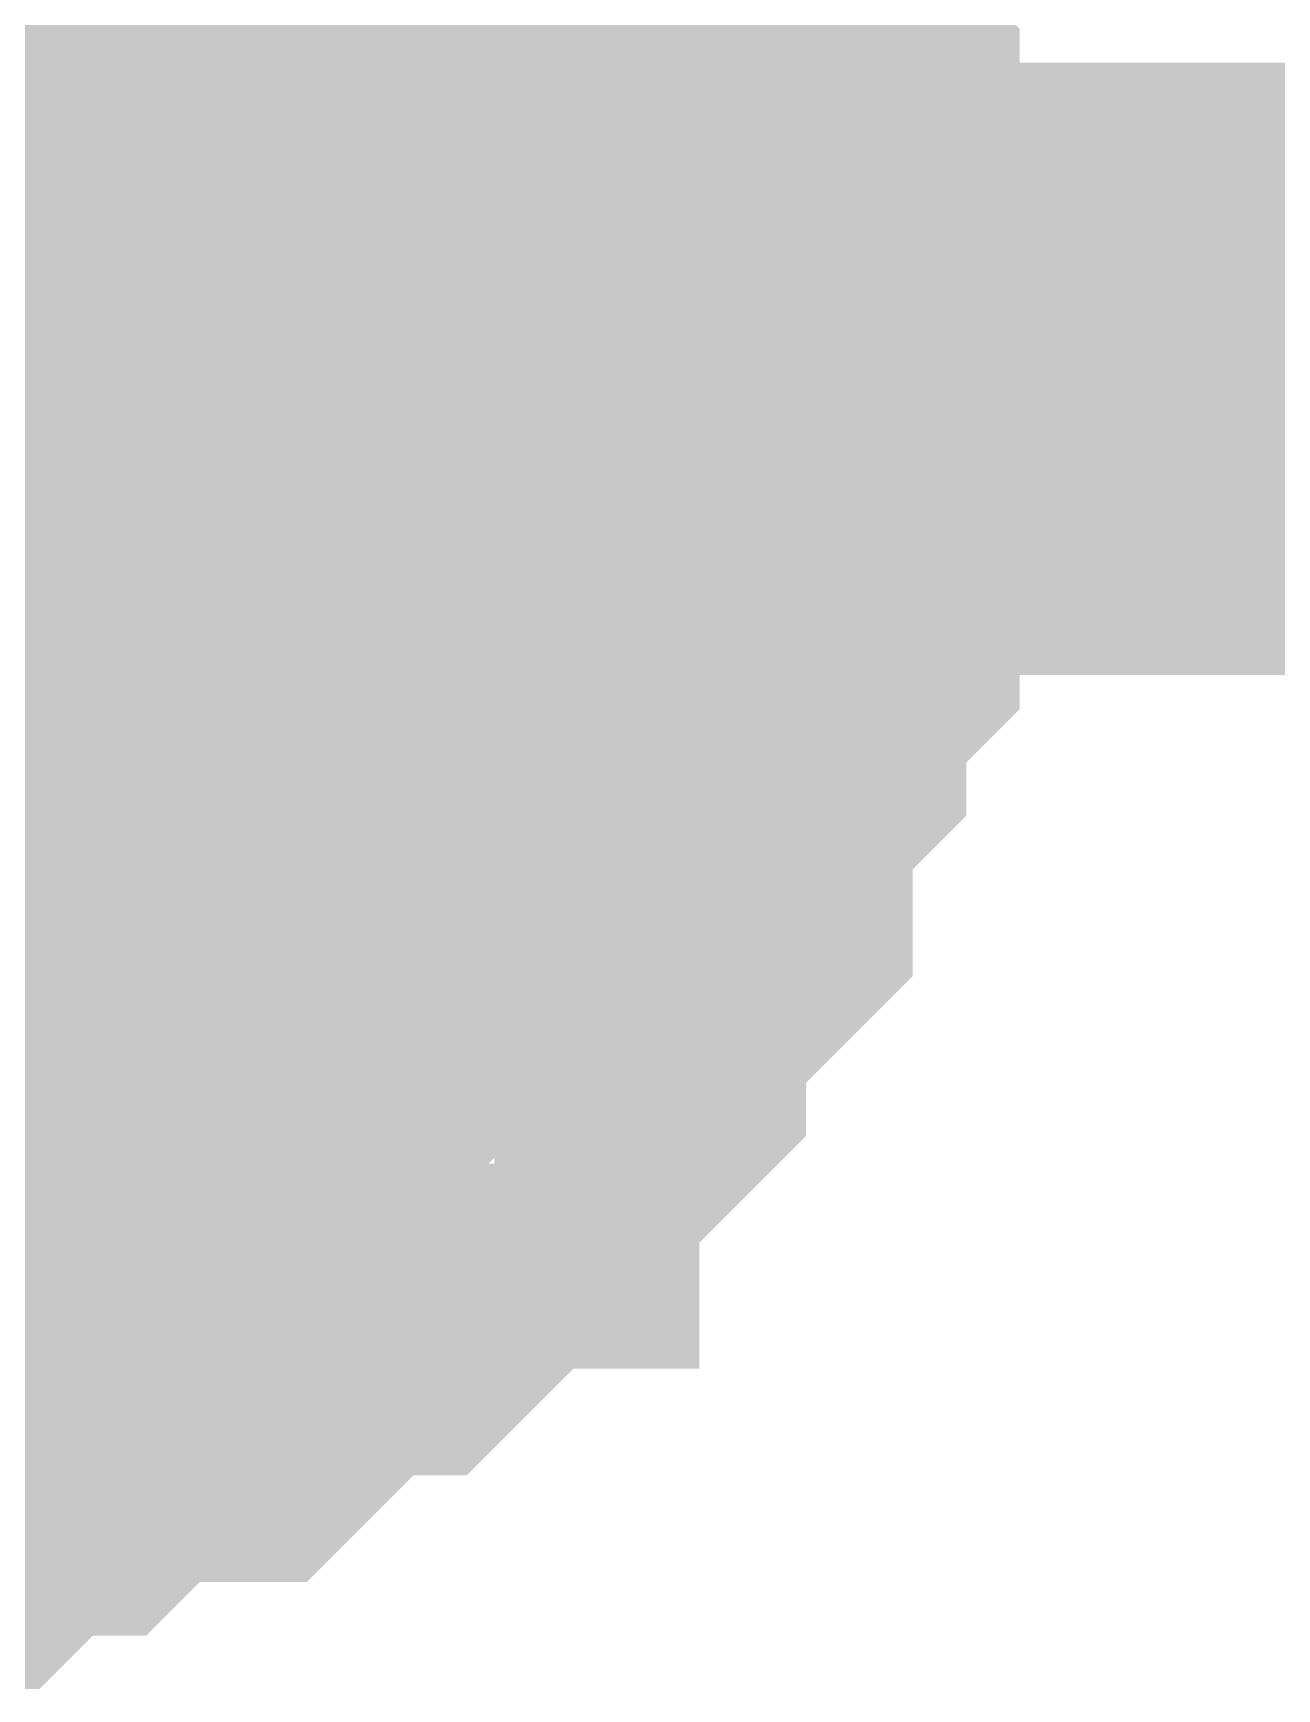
# Model space of a CAD drawing. Header units: inches. Extents: x 0 to 841, y 0 to 594.
# Drawn here: x 730.185 to 730.794, y 466.829 to 467.64 of the extents above; entities that cross this region are included whole.
import ezdxf

# ---------------------------------------------------------------- set-up
doc = ezdxf.new("R2010")
doc.units = ezdxf.units.IN
doc.layers.add('Sheet', color=255, linetype='Continuous')

msp = doc.modelspace()

# ---------------------------------------------------------------- linework, layer by layer
at = {"layer": 'Sheet'}
msp.add_lwpolyline([(729.74602, 467.50001, 0.508, 0.508, 1), (730.25402, 467.50001, 0.508, 0.508, 1)], format="xyseb", close=True, dxfattribs=at)
for points in [[(730.41362, 467.8155, 0.29972, 0.29972, 0), (730.41362, 467.78937, 0.29972, 0.29972, 0), (730.43975, 467.76324, 0.29972, 0.29972, 0), (730.43975, 467.73711, 0.29972, 0.29972, 0), (730.46588, 467.73711, 0.29972, 0.29972, 0), (730.46588, 467.71098, 0.29972, 0.29972, 0), (730.46588, 467.68485, 0.29972, 0.29972, 0), (730.49201, 467.65872, 0.29972, 0.29972, 0), (730.49201, 467.63259, 0.29972, 0.29972, 0), (730.49201, 467.60646, 0.29972, 0.29972, 0), (730.51815, 467.58033, 0.29972, 0.29972, 0), (730.51815, 467.5542, 0.29972, 0.29972, 0), (730.51815, 467.52807, 0.29972, 0.29972, 0), (730.51815, 467.50194, 0.29972, 0.29972, 0), (730.51815, 467.47581, 0.29972, 0.29972, 0)], [(730.41362, 467.8155, 0.29972, 0.29972, 0), (730.41362, 467.78937, 0.29972, 0.29972, 0), (730.43975, 467.76324, 0.29972, 0.29972, 0), (730.43975, 467.73711, 0.29972, 0.29972, 0), (730.46588, 467.73711, 0.29972, 0.29972, 0), (730.46588, 467.71098, 0.29972, 0.29972, 0), (730.46588, 467.68485, 0.29972, 0.29972, 0), (730.49201, 467.65872, 0.29972, 0.29972, 0), (730.49201, 467.63259, 0.29972, 0.29972, 0), (730.49201, 467.60646, 0.29972, 0.29972, 0), (730.51815, 467.58033, 0.29972, 0.29972, 0), (730.51815, 467.5542, 0.29972, 0.29972, 0), (730.51815, 467.52807, 0.29972, 0.29972, 0), (730.51815, 467.50194, 0.29972, 0.29972, 0), (730.51815, 467.47581, 0.29972, 0.29972, 0)], [(730.41362, 467.8155, 0.29972, 0.29972, 0), (730.41362, 467.78937, 0.29972, 0.29972, 0), (730.43975, 467.76324, 0.29972, 0.29972, 0), (730.43975, 467.73711, 0.29972, 0.29972, 0), (730.46588, 467.73711, 0.29972, 0.29972, 0), (730.46588, 467.71098, 0.29972, 0.29972, 0), (730.46588, 467.68485, 0.29972, 0.29972, 0), (730.49201, 467.65872, 0.29972, 0.29972, 0), (730.49201, 467.63259, 0.29972, 0.29972, 0), (730.49201, 467.60646, 0.29972, 0.29972, 0), (730.51815, 467.58033, 0.29972, 0.29972, 0), (730.51815, 467.5542, 0.29972, 0.29972, 0), (730.51815, 467.52807, 0.29972, 0.29972, 0), (730.51815, 467.50194, 0.29972, 0.29972, 0), (730.51815, 467.47581, 0.29972, 0.29972, 0)], [(730.41362, 467.8155, 0.29972, 0.29972, 0), (730.41362, 467.78937, 0.29972, 0.29972, 0), (730.43975, 467.76324, 0.29972, 0.29972, 0), (730.43975, 467.73711, 0.29972, 0.29972, 0), (730.46588, 467.73711, 0.29972, 0.29972, 0), (730.46588, 467.71098, 0.29972, 0.29972, 0), (730.46588, 467.68485, 0.29972, 0.29972, 0), (730.49201, 467.65872, 0.29972, 0.29972, 0), (730.49201, 467.63259, 0.29972, 0.29972, 0), (730.49201, 467.60646, 0.29972, 0.29972, 0), (730.51815, 467.58033, 0.29972, 0.29972, 0), (730.51815, 467.5542, 0.29972, 0.29972, 0), (730.51815, 467.52807, 0.29972, 0.29972, 0), (730.51815, 467.50194, 0.29972, 0.29972, 0), (730.51815, 467.47581, 0.29972, 0.29972, 0)], [(730.41362, 467.8155, 0.29972, 0.29972, 0), (730.41362, 467.78937, 0.29972, 0.29972, 0), (730.43975, 467.76324, 0.29972, 0.29972, 0), (730.43975, 467.73711, 0.29972, 0.29972, 0), (730.46588, 467.73711, 0.29972, 0.29972, 0), (730.46588, 467.71098, 0.29972, 0.29972, 0), (730.46588, 467.68485, 0.29972, 0.29972, 0), (730.49201, 467.65872, 0.29972, 0.29972, 0), (730.49201, 467.63259, 0.29972, 0.29972, 0), (730.49201, 467.60646, 0.29972, 0.29972, 0), (730.51815, 467.58033, 0.29972, 0.29972, 0), (730.51815, 467.5542, 0.29972, 0.29972, 0), (730.51815, 467.52807, 0.29972, 0.29972, 0), (730.51815, 467.50194, 0.29972, 0.29972, 0), (730.51815, 467.47581, 0.29972, 0.29972, 0)], [(730.41362, 467.8155, 0.29972, 0.29972, 0), (730.41362, 467.78937, 0.29972, 0.29972, 0), (730.43975, 467.76324, 0.29972, 0.29972, 0), (730.43975, 467.73711, 0.29972, 0.29972, 0), (730.46588, 467.73711, 0.29972, 0.29972, 0), (730.46588, 467.71098, 0.29972, 0.29972, 0), (730.46588, 467.68485, 0.29972, 0.29972, 0), (730.49201, 467.65872, 0.29972, 0.29972, 0), (730.49201, 467.63259, 0.29972, 0.29972, 0), (730.49201, 467.60646, 0.29972, 0.29972, 0), (730.51815, 467.58033, 0.29972, 0.29972, 0), (730.51815, 467.5542, 0.29972, 0.29972, 0), (730.51815, 467.52807, 0.29972, 0.29972, 0), (730.51815, 467.50194, 0.29972, 0.29972, 0), (730.51815, 467.47581, 0.29972, 0.29972, 0)], [(730.46588, 467.71098, 0.09906, 0.09906, 0), (730.46588, 467.68485, 0.09906, 0.09906, 0), (730.49201, 467.65872, 0.09906, 0.09906, 0), (730.49201, 467.63259, 0.09906, 0.09906, 0), (730.49201, 467.60646, 0.09906, 0.09906, 0), (730.51815, 467.58033, 0.09906, 0.09906, 0), (730.51815, 467.5542, 0.09906, 0.09906, 0), (730.51815, 467.52807, 0.09906, 0.09906, 0), (730.51815, 467.50194, 0.09906, 0.09906, 0), (730.51815, 467.47581, 0.09906, 0.09906, 0)], [(730.46588, 467.71098, 0.09906, 0.09906, 0), (730.46588, 467.68485, 0.09906, 0.09906, 0), (730.49201, 467.65872, 0.09906, 0.09906, 0), (730.49201, 467.63259, 0.09906, 0.09906, 0), (730.49201, 467.60646, 0.09906, 0.09906, 0), (730.51815, 467.58033, 0.09906, 0.09906, 0), (730.51815, 467.5542, 0.09906, 0.09906, 0), (730.51815, 467.52807, 0.09906, 0.09906, 0), (730.51815, 467.50194, 0.09906, 0.09906, 0), (730.51815, 467.47581, 0.09906, 0.09906, 0)], [(730.46588, 467.71098, 0.09906, 0.09906, 0), (730.46588, 467.68485, 0.09906, 0.09906, 0), (730.49201, 467.65872, 0.09906, 0.09906, 0), (730.49201, 467.63259, 0.09906, 0.09906, 0), (730.49201, 467.60646, 0.09906, 0.09906, 0), (730.51815, 467.58033, 0.09906, 0.09906, 0), (730.51815, 467.5542, 0.09906, 0.09906, 0), (730.51815, 467.52807, 0.09906, 0.09906, 0), (730.51815, 467.50194, 0.09906, 0.09906, 0), (730.51815, 467.47581, 0.09906, 0.09906, 0)], [(730.46588, 467.71098, 0.09906, 0.09906, 0), (730.46588, 467.68485, 0.09906, 0.09906, 0), (730.49201, 467.65872, 0.09906, 0.09906, 0), (730.49201, 467.63259, 0.09906, 0.09906, 0), (730.49201, 467.60646, 0.09906, 0.09906, 0), (730.51815, 467.58033, 0.09906, 0.09906, 0), (730.51815, 467.5542, 0.09906, 0.09906, 0), (730.51815, 467.52807, 0.09906, 0.09906, 0), (730.51815, 467.50194, 0.09906, 0.09906, 0), (730.51815, 467.47581, 0.09906, 0.09906, 0)], [(730.46588, 467.71098, 0.09906, 0.09906, 0), (730.46588, 467.68485, 0.09906, 0.09906, 0), (730.49201, 467.65872, 0.09906, 0.09906, 0), (730.49201, 467.63259, 0.09906, 0.09906, 0), (730.49201, 467.60646, 0.09906, 0.09906, 0), (730.51815, 467.58033, 0.09906, 0.09906, 0), (730.51815, 467.5542, 0.09906, 0.09906, 0), (730.51815, 467.52807, 0.09906, 0.09906, 0), (730.51815, 467.50194, 0.09906, 0.09906, 0), (730.51815, 467.47581, 0.09906, 0.09906, 0)], [(730.46588, 467.71098, 0.09906, 0.09906, 0), (730.46588, 467.68485, 0.09906, 0.09906, 0), (730.49201, 467.65872, 0.09906, 0.09906, 0), (730.49201, 467.63259, 0.09906, 0.09906, 0), (730.49201, 467.60646, 0.09906, 0.09906, 0), (730.51815, 467.58033, 0.09906, 0.09906, 0), (730.51815, 467.5542, 0.09906, 0.09906, 0), (730.51815, 467.52807, 0.09906, 0.09906, 0), (730.51815, 467.50194, 0.09906, 0.09906, 0), (730.51815, 467.47581, 0.09906, 0.09906, 0)], [(730.51815, 467.47581, 0.29972, 0.29972, 0), (730.51815, 467.44968, 0.29972, 0.29972, 0), (730.51815, 467.42354, 0.29972, 0.29972, 0), (730.51815, 467.39741, 0.29972, 0.29972, 0), (730.51815, 467.37128, 0.29972, 0.29972, 0), (730.49201, 467.34515, 0.29972, 0.29972, 0), (730.49201, 467.34515, 0.29972, 0.29972, 0), (730.49201, 467.31902, 0.29972, 0.29972, 0), (730.46588, 467.29289, 0.29972, 0.29972, 0), (730.46588, 467.26676, 0.29972, 0.29972, 0), (730.46588, 467.24063, 0.29972, 0.29972, 0), (730.43975, 467.2145, 0.29972, 0.29972, 0), (730.43975, 467.2145, 0.29972, 0.29972, 0), (730.41362, 467.18837, 0.29972, 0.29972, 0), (730.41362, 467.16224, 0.29972, 0.29972, 0), (730.38749, 467.13611, 0.29972, 0.29972, 0), (730.36136, 467.13611, 0.29972, 0.29972, 0), (730.36136, 467.10998, 0.29972, 0.29972, 0), (730.33523, 467.08385, 0.29972, 0.29972, 0), (730.3091, 467.08385, 0.29972, 0.29972, 0), (730.28297, 467.05772, 0.29972, 0.29972, 0), (730.28297, 467.05772, 0.29972, 0.29972, 0), (730.25684, 467.03159, 0.29972, 0.29972, 0), (730.2307, 467.03159, 0.29972, 0.29972, 0), (730.20457, 467.03159, 0.29972, 0.29972, 0), (730.17844, 467.00546, 0.29972, 0.29972, 0), (730.15231, 467.00546, 0.29972, 0.29972, 0), (730.15231, 467.00546, 0.29972, 0.29972, 0), (730.12618, 466.97932, 0.29972, 0.29972, 0), (730.10005, 466.97932, 0.29972, 0.29972, 0), (730.07392, 466.97932, 0.29972, 0.29972, 0), (730.04779, 466.97932, 0.29972, 0.29972, 0), (730.02166, 466.97932, 0.29972, 0.29972, 0)], [(730.51815, 467.47581, 0.29972, 0.29972, 0), (730.51815, 467.44968, 0.29972, 0.29972, 0), (730.51815, 467.42354, 0.29972, 0.29972, 0), (730.51815, 467.39741, 0.29972, 0.29972, 0), (730.51815, 467.37128, 0.29972, 0.29972, 0), (730.49201, 467.34515, 0.29972, 0.29972, 0), (730.49201, 467.34515, 0.29972, 0.29972, 0), (730.49201, 467.31902, 0.29972, 0.29972, 0), (730.46588, 467.29289, 0.29972, 0.29972, 0), (730.46588, 467.26676, 0.29972, 0.29972, 0), (730.46588, 467.24063, 0.29972, 0.29972, 0), (730.43975, 467.2145, 0.29972, 0.29972, 0), (730.43975, 467.2145, 0.29972, 0.29972, 0), (730.41362, 467.18837, 0.29972, 0.29972, 0), (730.41362, 467.16224, 0.29972, 0.29972, 0), (730.38749, 467.13611, 0.29972, 0.29972, 0), (730.36136, 467.13611, 0.29972, 0.29972, 0), (730.36136, 467.10998, 0.29972, 0.29972, 0), (730.33523, 467.08385, 0.29972, 0.29972, 0), (730.3091, 467.08385, 0.29972, 0.29972, 0), (730.28297, 467.05772, 0.29972, 0.29972, 0), (730.28297, 467.05772, 0.29972, 0.29972, 0), (730.25684, 467.03159, 0.29972, 0.29972, 0), (730.2307, 467.03159, 0.29972, 0.29972, 0), (730.20457, 467.03159, 0.29972, 0.29972, 0), (730.17844, 467.00546, 0.29972, 0.29972, 0), (730.15231, 467.00546, 0.29972, 0.29972, 0), (730.15231, 467.00546, 0.29972, 0.29972, 0), (730.12618, 466.97932, 0.29972, 0.29972, 0), (730.10005, 466.97932, 0.29972, 0.29972, 0), (730.07392, 466.97932, 0.29972, 0.29972, 0), (730.04779, 466.97932, 0.29972, 0.29972, 0), (730.02166, 466.97932, 0.29972, 0.29972, 0)], [(732.5041, 467.47581, 0.29972, 0.29972, 0), (730.02166, 467.47581, 0.29972, 0.29972, 0)], [(730.51815, 467.47581, 0.29972, 0.29972, 0), (730.51815, 467.44968, 0.29972, 0.29972, 0), (730.51815, 467.42354, 0.29972, 0.29972, 0), (730.51815, 467.39741, 0.29972, 0.29972, 0), (730.51815, 467.37128, 0.29972, 0.29972, 0), (730.49201, 467.34515, 0.29972, 0.29972, 0), (730.49201, 467.34515, 0.29972, 0.29972, 0), (730.49201, 467.31902, 0.29972, 0.29972, 0), (730.46588, 467.29289, 0.29972, 0.29972, 0), (730.46588, 467.26676, 0.29972, 0.29972, 0), (730.46588, 467.24063, 0.29972, 0.29972, 0), (730.43975, 467.2145, 0.29972, 0.29972, 0), (730.43975, 467.2145, 0.29972, 0.29972, 0), (730.41362, 467.18837, 0.29972, 0.29972, 0), (730.41362, 467.16224, 0.29972, 0.29972, 0), (730.38749, 467.13611, 0.29972, 0.29972, 0), (730.36136, 467.13611, 0.29972, 0.29972, 0), (730.36136, 467.10998, 0.29972, 0.29972, 0), (730.33523, 467.08385, 0.29972, 0.29972, 0), (730.3091, 467.08385, 0.29972, 0.29972, 0), (730.28297, 467.05772, 0.29972, 0.29972, 0), (730.28297, 467.05772, 0.29972, 0.29972, 0), (730.25684, 467.03159, 0.29972, 0.29972, 0), (730.2307, 467.03159, 0.29972, 0.29972, 0), (730.20457, 467.03159, 0.29972, 0.29972, 0), (730.17844, 467.00546, 0.29972, 0.29972, 0), (730.15231, 467.00546, 0.29972, 0.29972, 0), (730.15231, 467.00546, 0.29972, 0.29972, 0), (730.12618, 466.97932, 0.29972, 0.29972, 0), (730.10005, 466.97932, 0.29972, 0.29972, 0), (730.07392, 466.97932, 0.29972, 0.29972, 0), (730.04779, 466.97932, 0.29972, 0.29972, 0), (730.02166, 466.97932, 0.29972, 0.29972, 0)], [(730.51815, 467.47581, 0.29972, 0.29972, 0), (730.51815, 467.44968, 0.29972, 0.29972, 0), (730.51815, 467.42354, 0.29972, 0.29972, 0), (730.51815, 467.39741, 0.29972, 0.29972, 0), (730.51815, 467.37128, 0.29972, 0.29972, 0), (730.49201, 467.34515, 0.29972, 0.29972, 0), (730.49201, 467.34515, 0.29972, 0.29972, 0), (730.49201, 467.31902, 0.29972, 0.29972, 0), (730.46588, 467.29289, 0.29972, 0.29972, 0), (730.46588, 467.26676, 0.29972, 0.29972, 0), (730.46588, 467.24063, 0.29972, 0.29972, 0), (730.43975, 467.2145, 0.29972, 0.29972, 0), (730.43975, 467.2145, 0.29972, 0.29972, 0), (730.41362, 467.18837, 0.29972, 0.29972, 0), (730.41362, 467.16224, 0.29972, 0.29972, 0), (730.38749, 467.13611, 0.29972, 0.29972, 0), (730.36136, 467.13611, 0.29972, 0.29972, 0), (730.36136, 467.10998, 0.29972, 0.29972, 0), (730.33523, 467.08385, 0.29972, 0.29972, 0), (730.3091, 467.08385, 0.29972, 0.29972, 0), (730.28297, 467.05772, 0.29972, 0.29972, 0), (730.28297, 467.05772, 0.29972, 0.29972, 0), (730.25684, 467.03159, 0.29972, 0.29972, 0), (730.2307, 467.03159, 0.29972, 0.29972, 0), (730.20457, 467.03159, 0.29972, 0.29972, 0), (730.17844, 467.00546, 0.29972, 0.29972, 0), (730.15231, 467.00546, 0.29972, 0.29972, 0), (730.15231, 467.00546, 0.29972, 0.29972, 0), (730.12618, 466.97932, 0.29972, 0.29972, 0), (730.10005, 466.97932, 0.29972, 0.29972, 0), (730.07392, 466.97932, 0.29972, 0.29972, 0), (730.04779, 466.97932, 0.29972, 0.29972, 0), (730.02166, 466.97932, 0.29972, 0.29972, 0)], [(730.51815, 467.47581, 0.29972, 0.29972, 0), (730.51815, 467.44968, 0.29972, 0.29972, 0), (730.51815, 467.42354, 0.29972, 0.29972, 0), (730.51815, 467.39741, 0.29972, 0.29972, 0), (730.51815, 467.37128, 0.29972, 0.29972, 0), (730.49201, 467.34515, 0.29972, 0.29972, 0), (730.49201, 467.34515, 0.29972, 0.29972, 0), (730.49201, 467.31902, 0.29972, 0.29972, 0), (730.46588, 467.29289, 0.29972, 0.29972, 0), (730.46588, 467.26676, 0.29972, 0.29972, 0), (730.46588, 467.24063, 0.29972, 0.29972, 0), (730.43975, 467.2145, 0.29972, 0.29972, 0), (730.43975, 467.2145, 0.29972, 0.29972, 0), (730.41362, 467.18837, 0.29972, 0.29972, 0), (730.41362, 467.16224, 0.29972, 0.29972, 0), (730.38749, 467.13611, 0.29972, 0.29972, 0), (730.36136, 467.13611, 0.29972, 0.29972, 0), (730.36136, 467.10998, 0.29972, 0.29972, 0), (730.33523, 467.08385, 0.29972, 0.29972, 0), (730.3091, 467.08385, 0.29972, 0.29972, 0), (730.28297, 467.05772, 0.29972, 0.29972, 0), (730.28297, 467.05772, 0.29972, 0.29972, 0), (730.25684, 467.03159, 0.29972, 0.29972, 0), (730.2307, 467.03159, 0.29972, 0.29972, 0), (730.20457, 467.03159, 0.29972, 0.29972, 0), (730.17844, 467.00546, 0.29972, 0.29972, 0), (730.15231, 467.00546, 0.29972, 0.29972, 0), (730.15231, 467.00546, 0.29972, 0.29972, 0), (730.12618, 466.97932, 0.29972, 0.29972, 0), (730.10005, 466.97932, 0.29972, 0.29972, 0), (730.07392, 466.97932, 0.29972, 0.29972, 0), (730.04779, 466.97932, 0.29972, 0.29972, 0), (730.02166, 466.97932, 0.29972, 0.29972, 0)], [(730.51815, 467.47581, 0.29972, 0.29972, 0), (730.51815, 467.44968, 0.29972, 0.29972, 0), (730.51815, 467.42354, 0.29972, 0.29972, 0), (730.51815, 467.39741, 0.29972, 0.29972, 0), (730.51815, 467.37128, 0.29972, 0.29972, 0), (730.49201, 467.34515, 0.29972, 0.29972, 0), (730.49201, 467.34515, 0.29972, 0.29972, 0), (730.49201, 467.31902, 0.29972, 0.29972, 0), (730.46588, 467.29289, 0.29972, 0.29972, 0), (730.46588, 467.26676, 0.29972, 0.29972, 0), (730.46588, 467.24063, 0.29972, 0.29972, 0), (730.43975, 467.2145, 0.29972, 0.29972, 0), (730.43975, 467.2145, 0.29972, 0.29972, 0), (730.41362, 467.18837, 0.29972, 0.29972, 0), (730.41362, 467.16224, 0.29972, 0.29972, 0), (730.38749, 467.13611, 0.29972, 0.29972, 0), (730.36136, 467.13611, 0.29972, 0.29972, 0), (730.36136, 467.10998, 0.29972, 0.29972, 0), (730.33523, 467.08385, 0.29972, 0.29972, 0), (730.3091, 467.08385, 0.29972, 0.29972, 0), (730.28297, 467.05772, 0.29972, 0.29972, 0), (730.28297, 467.05772, 0.29972, 0.29972, 0), (730.25684, 467.03159, 0.29972, 0.29972, 0), (730.2307, 467.03159, 0.29972, 0.29972, 0), (730.20457, 467.03159, 0.29972, 0.29972, 0), (730.17844, 467.00546, 0.29972, 0.29972, 0), (730.15231, 467.00546, 0.29972, 0.29972, 0), (730.15231, 467.00546, 0.29972, 0.29972, 0), (730.12618, 466.97932, 0.29972, 0.29972, 0), (730.10005, 466.97932, 0.29972, 0.29972, 0), (730.07392, 466.97932, 0.29972, 0.29972, 0), (730.04779, 466.97932, 0.29972, 0.29972, 0), (730.02166, 466.97932, 0.29972, 0.29972, 0)], [(730.51815, 467.47581, 0.29972, 0.29972, 0), (730.51815, 467.47581, 0.29972, 0.29972, 0), (730.51815, 467.47581, 0.29972, 0.29972, 0), (730.51815, 467.47581, 0.29972, 0.29972, 0), (730.51815, 467.47581, 0.29972, 0.29972, 0), (730.51815, 467.47581, 0.29972, 0.29972, 0), (730.51815, 467.47581, 0.29972, 0.29972, 0), (730.51815, 467.47581, 0.29972, 0.29972, 0), (730.51815, 467.47581, 0.29972, 0.29972, 0), (730.51815, 467.47581, 0.29972, 0.29972, 0), (730.51815, 467.47581, 0.29972, 0.29972, 0), (730.51815, 467.47581, 0.29972, 0.29972, 0), (730.51815, 467.47581, 0.29972, 0.29972, 0), (730.51815, 467.47581, 0.29972, 0.29972, 0), (730.51815, 467.47581, 0.29972, 0.29972, 0), (730.51815, 467.47581, 0.29972, 0.29972, 0), (730.51815, 467.47581, 0.29972, 0.29972, 0), (730.51815, 467.47581, 0.29972, 0.29972, 0), (730.51815, 467.47581, 0.29972, 0.29972, 0), (730.51815, 467.47581, 0.29972, 0.29972, 0), (730.51815, 467.47581, 0.29972, 0.29972, 0), (730.51815, 467.47581, 0.29972, 0.29972, 0), (730.51815, 467.47581, 0.29972, 0.29972, 0), (730.51815, 467.47581, 0.29972, 0.29972, 0), (730.51815, 467.47581, 0.29972, 0.29972, 0), (730.51815, 467.47581, 0.29972, 0.29972, 0), (730.51815, 467.47581, 0.29972, 0.29972, 0), (730.51815, 467.47581, 0.29972, 0.29972, 0), (730.51815, 467.47581, 0.29972, 0.29972, 0), (730.51815, 467.47581, 0.29972, 0.29972, 0), (730.51815, 467.47581, 0.29972, 0.29972, 0), (730.51815, 467.47581, 0.29972, 0.29972, 0), (730.51815, 467.47581, 0.29972, 0.29972, 0)], [(730.51815, 467.47581, 0.29972, 0.29972, 0), (730.51815, 467.47581, 0.29972, 0.29972, 0)], [(730.51815, 467.47581, 0.29972, 0.29972, 0), (730.51815, 467.47581, 0.29972, 0.29972, 0), (730.51815, 467.47581, 0.29972, 0.29972, 0), (730.51815, 467.47581, 0.29972, 0.29972, 0), (730.51815, 467.47581, 0.29972, 0.29972, 0), (730.51815, 467.47581, 0.29972, 0.29972, 0), (730.51815, 467.47581, 0.29972, 0.29972, 0), (730.51815, 467.47581, 0.29972, 0.29972, 0), (730.51815, 467.47581, 0.29972, 0.29972, 0), (730.51815, 467.47581, 0.29972, 0.29972, 0), (730.51815, 467.47581, 0.29972, 0.29972, 0), (730.51815, 467.47581, 0.29972, 0.29972, 0), (730.51815, 467.47581, 0.29972, 0.29972, 0), (730.51815, 467.47581, 0.29972, 0.29972, 0), (730.51815, 467.47581, 0.29972, 0.29972, 0), (730.51815, 467.47581, 0.29972, 0.29972, 0), (730.51815, 467.47581, 0.29972, 0.29972, 0), (730.51815, 467.47581, 0.29972, 0.29972, 0), (730.51815, 467.47581, 0.29972, 0.29972, 0), (730.51815, 467.47581, 0.29972, 0.29972, 0), (730.51815, 467.47581, 0.29972, 0.29972, 0), (730.51815, 467.47581, 0.29972, 0.29972, 0), (730.51815, 467.47581, 0.29972, 0.29972, 0), (730.51815, 467.47581, 0.29972, 0.29972, 0), (730.51815, 467.47581, 0.29972, 0.29972, 0), (730.51815, 467.47581, 0.29972, 0.29972, 0), (730.51815, 467.47581, 0.29972, 0.29972, 0), (730.51815, 467.47581, 0.29972, 0.29972, 0), (730.51815, 467.47581, 0.29972, 0.29972, 0), (730.51815, 467.47581, 0.29972, 0.29972, 0), (730.51815, 467.47581, 0.29972, 0.29972, 0), (730.51815, 467.47581, 0.29972, 0.29972, 0), (730.51815, 467.47581, 0.29972, 0.29972, 0)], [(730.51815, 467.47581, 0.29972, 0.29972, 0), (730.51815, 467.47581, 0.29972, 0.29972, 0)], [(730.51815, 467.47581, 0.29972, 0.29972, 0), (730.51815, 467.47581, 0.29972, 0.29972, 0), (730.51815, 467.47581, 0.29972, 0.29972, 0), (730.51815, 467.47581, 0.29972, 0.29972, 0), (730.51815, 467.47581, 0.29972, 0.29972, 0), (730.51815, 467.47581, 0.29972, 0.29972, 0), (730.51815, 467.47581, 0.29972, 0.29972, 0), (730.51815, 467.47581, 0.29972, 0.29972, 0), (730.51815, 467.47581, 0.29972, 0.29972, 0), (730.51815, 467.47581, 0.29972, 0.29972, 0), (730.51815, 467.47581, 0.29972, 0.29972, 0), (730.51815, 467.47581, 0.29972, 0.29972, 0), (730.51815, 467.47581, 0.29972, 0.29972, 0), (730.51815, 467.47581, 0.29972, 0.29972, 0), (730.51815, 467.47581, 0.29972, 0.29972, 0), (730.51815, 467.47581, 0.29972, 0.29972, 0), (730.51815, 467.47581, 0.29972, 0.29972, 0), (730.51815, 467.47581, 0.29972, 0.29972, 0), (730.51815, 467.47581, 0.29972, 0.29972, 0), (730.51815, 467.47581, 0.29972, 0.29972, 0), (730.51815, 467.47581, 0.29972, 0.29972, 0), (730.51815, 467.47581, 0.29972, 0.29972, 0), (730.51815, 467.47581, 0.29972, 0.29972, 0), (730.51815, 467.47581, 0.29972, 0.29972, 0), (730.51815, 467.47581, 0.29972, 0.29972, 0), (730.51815, 467.47581, 0.29972, 0.29972, 0), (730.51815, 467.47581, 0.29972, 0.29972, 0), (730.51815, 467.47581, 0.29972, 0.29972, 0), (730.51815, 467.47581, 0.29972, 0.29972, 0), (730.51815, 467.47581, 0.29972, 0.29972, 0), (730.51815, 467.47581, 0.29972, 0.29972, 0), (730.51815, 467.47581, 0.29972, 0.29972, 0), (730.51815, 467.47581, 0.29972, 0.29972, 0)], [(730.51815, 467.47581, 0.29972, 0.29972, 0), (730.51815, 467.47581, 0.29972, 0.29972, 0)], [(730.51815, 467.47581, 0.29972, 0.29972, 0), (730.51815, 467.47581, 0.29972, 0.29972, 0), (730.51815, 467.47581, 0.29972, 0.29972, 0), (730.51815, 467.47581, 0.29972, 0.29972, 0), (730.51815, 467.47581, 0.29972, 0.29972, 0), (730.51815, 467.47581, 0.29972, 0.29972, 0), (730.51815, 467.47581, 0.29972, 0.29972, 0), (730.51815, 467.47581, 0.29972, 0.29972, 0), (730.51815, 467.47581, 0.29972, 0.29972, 0), (730.51815, 467.47581, 0.29972, 0.29972, 0), (730.51815, 467.47581, 0.29972, 0.29972, 0), (730.51815, 467.47581, 0.29972, 0.29972, 0), (730.51815, 467.47581, 0.29972, 0.29972, 0), (730.51815, 467.47581, 0.29972, 0.29972, 0), (730.51815, 467.47581, 0.29972, 0.29972, 0), (730.51815, 467.47581, 0.29972, 0.29972, 0), (730.51815, 467.47581, 0.29972, 0.29972, 0), (730.51815, 467.47581, 0.29972, 0.29972, 0), (730.51815, 467.47581, 0.29972, 0.29972, 0), (730.51815, 467.47581, 0.29972, 0.29972, 0), (730.51815, 467.47581, 0.29972, 0.29972, 0), (730.51815, 467.47581, 0.29972, 0.29972, 0), (730.51815, 467.47581, 0.29972, 0.29972, 0), (730.51815, 467.47581, 0.29972, 0.29972, 0), (730.51815, 467.47581, 0.29972, 0.29972, 0), (730.51815, 467.47581, 0.29972, 0.29972, 0), (730.51815, 467.47581, 0.29972, 0.29972, 0), (730.51815, 467.47581, 0.29972, 0.29972, 0), (730.51815, 467.47581, 0.29972, 0.29972, 0), (730.51815, 467.47581, 0.29972, 0.29972, 0), (730.51815, 467.47581, 0.29972, 0.29972, 0), (730.51815, 467.47581, 0.29972, 0.29972, 0), (730.51815, 467.47581, 0.29972, 0.29972, 0)], [(730.51815, 467.47581, 0.29972, 0.29972, 0), (730.51815, 467.47581, 0.29972, 0.29972, 0)], [(730.51815, 467.47581, 0.29972, 0.29972, 0), (730.51815, 467.47581, 0.29972, 0.29972, 0), (730.51815, 467.47581, 0.29972, 0.29972, 0), (730.51815, 467.47581, 0.29972, 0.29972, 0), (730.51815, 467.47581, 0.29972, 0.29972, 0), (730.51815, 467.47581, 0.29972, 0.29972, 0), (730.51815, 467.47581, 0.29972, 0.29972, 0), (730.51815, 467.47581, 0.29972, 0.29972, 0), (730.51815, 467.47581, 0.29972, 0.29972, 0), (730.51815, 467.47581, 0.29972, 0.29972, 0), (730.51815, 467.47581, 0.29972, 0.29972, 0), (730.51815, 467.47581, 0.29972, 0.29972, 0), (730.51815, 467.47581, 0.29972, 0.29972, 0), (730.51815, 467.47581, 0.29972, 0.29972, 0), (730.51815, 467.47581, 0.29972, 0.29972, 0), (730.51815, 467.47581, 0.29972, 0.29972, 0), (730.51815, 467.47581, 0.29972, 0.29972, 0), (730.51815, 467.47581, 0.29972, 0.29972, 0), (730.51815, 467.47581, 0.29972, 0.29972, 0), (730.51815, 467.47581, 0.29972, 0.29972, 0), (730.51815, 467.47581, 0.29972, 0.29972, 0), (730.51815, 467.47581, 0.29972, 0.29972, 0), (730.51815, 467.47581, 0.29972, 0.29972, 0), (730.51815, 467.47581, 0.29972, 0.29972, 0), (730.51815, 467.47581, 0.29972, 0.29972, 0), (730.51815, 467.47581, 0.29972, 0.29972, 0), (730.51815, 467.47581, 0.29972, 0.29972, 0), (730.51815, 467.47581, 0.29972, 0.29972, 0), (730.51815, 467.47581, 0.29972, 0.29972, 0), (730.51815, 467.47581, 0.29972, 0.29972, 0), (730.51815, 467.47581, 0.29972, 0.29972, 0), (730.51815, 467.47581, 0.29972, 0.29972, 0), (730.51815, 467.47581, 0.29972, 0.29972, 0)], [(730.51815, 467.47581, 0.29972, 0.29972, 0), (730.51815, 467.47581, 0.29972, 0.29972, 0)], [(730.51815, 467.47581, 0.29972, 0.29972, 0), (730.51815, 467.47581, 0.29972, 0.29972, 0), (730.51815, 467.47581, 0.29972, 0.29972, 0), (730.51815, 467.47581, 0.29972, 0.29972, 0), (730.51815, 467.47581, 0.29972, 0.29972, 0), (730.51815, 467.47581, 0.29972, 0.29972, 0), (730.51815, 467.47581, 0.29972, 0.29972, 0), (730.51815, 467.47581, 0.29972, 0.29972, 0), (730.51815, 467.47581, 0.29972, 0.29972, 0), (730.51815, 467.47581, 0.29972, 0.29972, 0), (730.51815, 467.47581, 0.29972, 0.29972, 0), (730.51815, 467.47581, 0.29972, 0.29972, 0), (730.51815, 467.47581, 0.29972, 0.29972, 0), (730.51815, 467.47581, 0.29972, 0.29972, 0), (730.51815, 467.47581, 0.29972, 0.29972, 0), (730.51815, 467.47581, 0.29972, 0.29972, 0), (730.51815, 467.47581, 0.29972, 0.29972, 0), (730.51815, 467.47581, 0.29972, 0.29972, 0), (730.51815, 467.47581, 0.29972, 0.29972, 0), (730.51815, 467.47581, 0.29972, 0.29972, 0), (730.51815, 467.47581, 0.29972, 0.29972, 0), (730.51815, 467.47581, 0.29972, 0.29972, 0), (730.51815, 467.47581, 0.29972, 0.29972, 0), (730.51815, 467.47581, 0.29972, 0.29972, 0), (730.51815, 467.47581, 0.29972, 0.29972, 0), (730.51815, 467.47581, 0.29972, 0.29972, 0), (730.51815, 467.47581, 0.29972, 0.29972, 0), (730.51815, 467.47581, 0.29972, 0.29972, 0), (730.51815, 467.47581, 0.29972, 0.29972, 0), (730.51815, 467.47581, 0.29972, 0.29972, 0), (730.51815, 467.47581, 0.29972, 0.29972, 0), (730.51815, 467.47581, 0.29972, 0.29972, 0), (730.51815, 467.47581, 0.29972, 0.29972, 0)], [(730.51815, 467.47581, 0.29972, 0.29972, 0), (730.51815, 467.47581, 0.29972, 0.29972, 0)], [(730.51815, 467.47581, 0.09906, 0.09906, 0), (730.51815, 467.44968, 0.09906, 0.09906, 0), (730.51815, 467.42354, 0.09906, 0.09906, 0), (730.51815, 467.39741, 0.09906, 0.09906, 0), (730.51815, 467.37128, 0.09906, 0.09906, 0), (730.49201, 467.34515, 0.09906, 0.09906, 0), (730.49201, 467.34515, 0.09906, 0.09906, 0), (730.49201, 467.31902, 0.09906, 0.09906, 0), (730.46588, 467.29289, 0.09906, 0.09906, 0), (730.46588, 467.26676, 0.09906, 0.09906, 0), (730.46588, 467.24063, 0.09906, 0.09906, 0), (730.43975, 467.2145, 0.09906, 0.09906, 0), (730.43975, 467.2145, 0.09906, 0.09906, 0), (730.41362, 467.18837, 0.09906, 0.09906, 0), (730.41362, 467.16224, 0.09906, 0.09906, 0), (730.38749, 467.13611, 0.09906, 0.09906, 0), (730.36136, 467.13611, 0.09906, 0.09906, 0), (730.36136, 467.10998, 0.09906, 0.09906, 0), (730.33523, 467.08385, 0.09906, 0.09906, 0), (730.3091, 467.08385, 0.09906, 0.09906, 0), (730.28297, 467.05772, 0.09906, 0.09906, 0), (730.28297, 467.05772, 0.09906, 0.09906, 0), (730.25684, 467.03159, 0.09906, 0.09906, 0), (730.2307, 467.03159, 0.09906, 0.09906, 0), (730.20457, 467.03159, 0.09906, 0.09906, 0), (730.17844, 467.00546, 0.09906, 0.09906, 0), (730.15231, 467.00546, 0.09906, 0.09906, 0), (730.15231, 467.00546, 0.09906, 0.09906, 0), (730.12618, 466.97932, 0.09906, 0.09906, 0)], [(730.51815, 467.47581, 0.09906, 0.09906, 0), (730.51815, 467.44968, 0.09906, 0.09906, 0), (730.51815, 467.42354, 0.09906, 0.09906, 0), (730.51815, 467.39741, 0.09906, 0.09906, 0), (730.51815, 467.37128, 0.09906, 0.09906, 0), (730.49201, 467.34515, 0.09906, 0.09906, 0), (730.49201, 467.34515, 0.09906, 0.09906, 0), (730.49201, 467.31902, 0.09906, 0.09906, 0), (730.46588, 467.29289, 0.09906, 0.09906, 0), (730.46588, 467.26676, 0.09906, 0.09906, 0), (730.46588, 467.24063, 0.09906, 0.09906, 0), (730.43975, 467.2145, 0.09906, 0.09906, 0), (730.43975, 467.2145, 0.09906, 0.09906, 0), (730.41362, 467.18837, 0.09906, 0.09906, 0), (730.41362, 467.16224, 0.09906, 0.09906, 0), (730.38749, 467.13611, 0.09906, 0.09906, 0), (730.36136, 467.13611, 0.09906, 0.09906, 0), (730.36136, 467.10998, 0.09906, 0.09906, 0), (730.33523, 467.08385, 0.09906, 0.09906, 0), (730.3091, 467.08385, 0.09906, 0.09906, 0), (730.28297, 467.05772, 0.09906, 0.09906, 0), (730.28297, 467.05772, 0.09906, 0.09906, 0), (730.25684, 467.03159, 0.09906, 0.09906, 0), (730.2307, 467.03159, 0.09906, 0.09906, 0), (730.20457, 467.03159, 0.09906, 0.09906, 0), (730.17844, 467.00546, 0.09906, 0.09906, 0), (730.15231, 467.00546, 0.09906, 0.09906, 0), (730.15231, 467.00546, 0.09906, 0.09906, 0), (730.12618, 466.97932, 0.09906, 0.09906, 0)], [(730.51815, 467.47581, 0.09906, 0.09906, 0), (730.51815, 467.44968, 0.09906, 0.09906, 0), (730.51815, 467.42354, 0.09906, 0.09906, 0), (730.51815, 467.39741, 0.09906, 0.09906, 0), (730.51815, 467.37128, 0.09906, 0.09906, 0), (730.49201, 467.34515, 0.09906, 0.09906, 0), (730.49201, 467.34515, 0.09906, 0.09906, 0), (730.49201, 467.31902, 0.09906, 0.09906, 0), (730.46588, 467.29289, 0.09906, 0.09906, 0), (730.46588, 467.26676, 0.09906, 0.09906, 0), (730.46588, 467.24063, 0.09906, 0.09906, 0), (730.43975, 467.2145, 0.09906, 0.09906, 0), (730.43975, 467.2145, 0.09906, 0.09906, 0), (730.41362, 467.18837, 0.09906, 0.09906, 0), (730.41362, 467.16224, 0.09906, 0.09906, 0), (730.38749, 467.13611, 0.09906, 0.09906, 0), (730.36136, 467.13611, 0.09906, 0.09906, 0), (730.36136, 467.10998, 0.09906, 0.09906, 0), (730.33523, 467.08385, 0.09906, 0.09906, 0), (730.3091, 467.08385, 0.09906, 0.09906, 0), (730.28297, 467.05772, 0.09906, 0.09906, 0), (730.28297, 467.05772, 0.09906, 0.09906, 0), (730.25684, 467.03159, 0.09906, 0.09906, 0), (730.2307, 467.03159, 0.09906, 0.09906, 0), (730.20457, 467.03159, 0.09906, 0.09906, 0), (730.17844, 467.00546, 0.09906, 0.09906, 0), (730.15231, 467.00546, 0.09906, 0.09906, 0), (730.15231, 467.00546, 0.09906, 0.09906, 0), (730.12618, 466.97932, 0.09906, 0.09906, 0)], [(730.51815, 467.47581, 0.09906, 0.09906, 0), (730.51815, 467.44968, 0.09906, 0.09906, 0), (730.51815, 467.42354, 0.09906, 0.09906, 0), (730.51815, 467.39741, 0.09906, 0.09906, 0), (730.51815, 467.37128, 0.09906, 0.09906, 0), (730.49201, 467.34515, 0.09906, 0.09906, 0), (730.49201, 467.34515, 0.09906, 0.09906, 0), (730.49201, 467.31902, 0.09906, 0.09906, 0), (730.46588, 467.29289, 0.09906, 0.09906, 0), (730.46588, 467.26676, 0.09906, 0.09906, 0), (730.46588, 467.24063, 0.09906, 0.09906, 0), (730.43975, 467.2145, 0.09906, 0.09906, 0), (730.43975, 467.2145, 0.09906, 0.09906, 0), (730.41362, 467.18837, 0.09906, 0.09906, 0), (730.41362, 467.16224, 0.09906, 0.09906, 0), (730.38749, 467.13611, 0.09906, 0.09906, 0), (730.36136, 467.13611, 0.09906, 0.09906, 0), (730.36136, 467.10998, 0.09906, 0.09906, 0), (730.33523, 467.08385, 0.09906, 0.09906, 0), (730.3091, 467.08385, 0.09906, 0.09906, 0), (730.28297, 467.05772, 0.09906, 0.09906, 0), (730.28297, 467.05772, 0.09906, 0.09906, 0), (730.25684, 467.03159, 0.09906, 0.09906, 0), (730.2307, 467.03159, 0.09906, 0.09906, 0), (730.20457, 467.03159, 0.09906, 0.09906, 0), (730.17844, 467.00546, 0.09906, 0.09906, 0), (730.15231, 467.00546, 0.09906, 0.09906, 0), (730.15231, 467.00546, 0.09906, 0.09906, 0), (730.12618, 466.97932, 0.09906, 0.09906, 0)], [(730.51815, 467.47581, 0.09906, 0.09906, 0), (730.51815, 467.44968, 0.09906, 0.09906, 0), (730.51815, 467.42354, 0.09906, 0.09906, 0), (730.51815, 467.39741, 0.09906, 0.09906, 0), (730.51815, 467.37128, 0.09906, 0.09906, 0), (730.49201, 467.34515, 0.09906, 0.09906, 0), (730.49201, 467.34515, 0.09906, 0.09906, 0), (730.49201, 467.31902, 0.09906, 0.09906, 0), (730.46588, 467.29289, 0.09906, 0.09906, 0), (730.46588, 467.26676, 0.09906, 0.09906, 0), (730.46588, 467.24063, 0.09906, 0.09906, 0), (730.43975, 467.2145, 0.09906, 0.09906, 0), (730.43975, 467.2145, 0.09906, 0.09906, 0), (730.41362, 467.18837, 0.09906, 0.09906, 0), (730.41362, 467.16224, 0.09906, 0.09906, 0), (730.38749, 467.13611, 0.09906, 0.09906, 0), (730.36136, 467.13611, 0.09906, 0.09906, 0), (730.36136, 467.10998, 0.09906, 0.09906, 0), (730.33523, 467.08385, 0.09906, 0.09906, 0), (730.3091, 467.08385, 0.09906, 0.09906, 0), (730.28297, 467.05772, 0.09906, 0.09906, 0), (730.28297, 467.05772, 0.09906, 0.09906, 0), (730.25684, 467.03159, 0.09906, 0.09906, 0), (730.2307, 467.03159, 0.09906, 0.09906, 0), (730.20457, 467.03159, 0.09906, 0.09906, 0), (730.17844, 467.00546, 0.09906, 0.09906, 0), (730.15231, 467.00546, 0.09906, 0.09906, 0), (730.15231, 467.00546, 0.09906, 0.09906, 0), (730.12618, 466.97932, 0.09906, 0.09906, 0)], [(730.51815, 467.47581, 0.09906, 0.09906, 0), (730.51815, 467.44968, 0.09906, 0.09906, 0), (730.51815, 467.42354, 0.09906, 0.09906, 0), (730.51815, 467.39741, 0.09906, 0.09906, 0), (730.51815, 467.37128, 0.09906, 0.09906, 0), (730.49201, 467.34515, 0.09906, 0.09906, 0), (730.49201, 467.34515, 0.09906, 0.09906, 0), (730.49201, 467.31902, 0.09906, 0.09906, 0), (730.46588, 467.29289, 0.09906, 0.09906, 0), (730.46588, 467.26676, 0.09906, 0.09906, 0), (730.46588, 467.24063, 0.09906, 0.09906, 0), (730.43975, 467.2145, 0.09906, 0.09906, 0), (730.43975, 467.2145, 0.09906, 0.09906, 0), (730.41362, 467.18837, 0.09906, 0.09906, 0), (730.41362, 467.16224, 0.09906, 0.09906, 0), (730.38749, 467.13611, 0.09906, 0.09906, 0), (730.36136, 467.13611, 0.09906, 0.09906, 0), (730.36136, 467.10998, 0.09906, 0.09906, 0), (730.33523, 467.08385, 0.09906, 0.09906, 0), (730.3091, 467.08385, 0.09906, 0.09906, 0), (730.28297, 467.05772, 0.09906, 0.09906, 0), (730.28297, 467.05772, 0.09906, 0.09906, 0), (730.25684, 467.03159, 0.09906, 0.09906, 0), (730.2307, 467.03159, 0.09906, 0.09906, 0), (730.20457, 467.03159, 0.09906, 0.09906, 0), (730.17844, 467.00546, 0.09906, 0.09906, 0), (730.15231, 467.00546, 0.09906, 0.09906, 0), (730.15231, 467.00546, 0.09906, 0.09906, 0), (730.12618, 466.97932, 0.09906, 0.09906, 0)], [(730.51815, 467.47581, 0.09906, 0.09906, 0), (730.51815, 467.47581, 0.09906, 0.09906, 0), (730.51815, 467.47581, 0.09906, 0.09906, 0), (730.51815, 467.47581, 0.09906, 0.09906, 0), (730.51815, 467.47581, 0.09906, 0.09906, 0), (730.51815, 467.47581, 0.09906, 0.09906, 0), (730.51815, 467.47581, 0.09906, 0.09906, 0), (730.51815, 467.47581, 0.09906, 0.09906, 0), (730.51815, 467.47581, 0.09906, 0.09906, 0), (730.51815, 467.47581, 0.09906, 0.09906, 0), (730.51815, 467.47581, 0.09906, 0.09906, 0), (730.51815, 467.47581, 0.09906, 0.09906, 0), (730.51815, 467.47581, 0.09906, 0.09906, 0), (730.51815, 467.47581, 0.09906, 0.09906, 0), (730.51815, 467.47581, 0.09906, 0.09906, 0), (730.51815, 467.47581, 0.09906, 0.09906, 0), (730.51815, 467.47581, 0.09906, 0.09906, 0), (730.51815, 467.47581, 0.09906, 0.09906, 0), (730.51815, 467.47581, 0.09906, 0.09906, 0), (730.51815, 467.47581, 0.09906, 0.09906, 0), (730.51815, 467.47581, 0.09906, 0.09906, 0), (730.51815, 467.47581, 0.09906, 0.09906, 0), (730.51815, 467.47581, 0.09906, 0.09906, 0), (730.51815, 467.47581, 0.09906, 0.09906, 0), (730.51815, 467.47581, 0.09906, 0.09906, 0), (730.51815, 467.47581, 0.09906, 0.09906, 0), (730.51815, 467.47581, 0.09906, 0.09906, 0), (730.51815, 467.47581, 0.09906, 0.09906, 0), (730.51815, 467.47581, 0.09906, 0.09906, 0), (730.51815, 467.47581, 0.09906, 0.09906, 0), (730.51815, 467.47581, 0.09906, 0.09906, 0), (730.51815, 467.47581, 0.09906, 0.09906, 0), (730.51815, 467.47581, 0.09906, 0.09906, 0)], [(730.51815, 467.47581, 0.09906, 0.09906, 0), (730.51815, 467.47581, 0.09906, 0.09906, 0)], [(730.51815, 467.47581, 0.09906, 0.09906, 0), (730.51815, 467.47581, 0.09906, 0.09906, 0), (730.51815, 467.47581, 0.09906, 0.09906, 0), (730.51815, 467.47581, 0.09906, 0.09906, 0), (730.51815, 467.47581, 0.09906, 0.09906, 0), (730.51815, 467.47581, 0.09906, 0.09906, 0), (730.51815, 467.47581, 0.09906, 0.09906, 0), (730.51815, 467.47581, 0.09906, 0.09906, 0), (730.51815, 467.47581, 0.09906, 0.09906, 0), (730.51815, 467.47581, 0.09906, 0.09906, 0), (730.51815, 467.47581, 0.09906, 0.09906, 0), (730.51815, 467.47581, 0.09906, 0.09906, 0), (730.51815, 467.47581, 0.09906, 0.09906, 0), (730.51815, 467.47581, 0.09906, 0.09906, 0), (730.51815, 467.47581, 0.09906, 0.09906, 0), (730.51815, 467.47581, 0.09906, 0.09906, 0), (730.51815, 467.47581, 0.09906, 0.09906, 0), (730.51815, 467.47581, 0.09906, 0.09906, 0), (730.51815, 467.47581, 0.09906, 0.09906, 0), (730.51815, 467.47581, 0.09906, 0.09906, 0), (730.51815, 467.47581, 0.09906, 0.09906, 0), (730.51815, 467.47581, 0.09906, 0.09906, 0), (730.51815, 467.47581, 0.09906, 0.09906, 0), (730.51815, 467.47581, 0.09906, 0.09906, 0), (730.51815, 467.47581, 0.09906, 0.09906, 0), (730.51815, 467.47581, 0.09906, 0.09906, 0), (730.51815, 467.47581, 0.09906, 0.09906, 0), (730.51815, 467.47581, 0.09906, 0.09906, 0), (730.51815, 467.47581, 0.09906, 0.09906, 0), (730.51815, 467.47581, 0.09906, 0.09906, 0), (730.51815, 467.47581, 0.09906, 0.09906, 0), (730.51815, 467.47581, 0.09906, 0.09906, 0), (730.51815, 467.47581, 0.09906, 0.09906, 0)], [(730.51815, 467.47581, 0.09906, 0.09906, 0), (730.51815, 467.47581, 0.09906, 0.09906, 0)], [(730.51815, 467.47581, 0.09906, 0.09906, 0), (730.51815, 467.47581, 0.09906, 0.09906, 0), (730.51815, 467.47581, 0.09906, 0.09906, 0), (730.51815, 467.47581, 0.09906, 0.09906, 0), (730.51815, 467.47581, 0.09906, 0.09906, 0), (730.51815, 467.47581, 0.09906, 0.09906, 0), (730.51815, 467.47581, 0.09906, 0.09906, 0), (730.51815, 467.47581, 0.09906, 0.09906, 0), (730.51815, 467.47581, 0.09906, 0.09906, 0), (730.51815, 467.47581, 0.09906, 0.09906, 0), (730.51815, 467.47581, 0.09906, 0.09906, 0), (730.51815, 467.47581, 0.09906, 0.09906, 0), (730.51815, 467.47581, 0.09906, 0.09906, 0), (730.51815, 467.47581, 0.09906, 0.09906, 0), (730.51815, 467.47581, 0.09906, 0.09906, 0), (730.51815, 467.47581, 0.09906, 0.09906, 0), (730.51815, 467.47581, 0.09906, 0.09906, 0), (730.51815, 467.47581, 0.09906, 0.09906, 0), (730.51815, 467.47581, 0.09906, 0.09906, 0), (730.51815, 467.47581, 0.09906, 0.09906, 0), (730.51815, 467.47581, 0.09906, 0.09906, 0), (730.51815, 467.47581, 0.09906, 0.09906, 0), (730.51815, 467.47581, 0.09906, 0.09906, 0), (730.51815, 467.47581, 0.09906, 0.09906, 0), (730.51815, 467.47581, 0.09906, 0.09906, 0), (730.51815, 467.47581, 0.09906, 0.09906, 0), (730.51815, 467.47581, 0.09906, 0.09906, 0), (730.51815, 467.47581, 0.09906, 0.09906, 0), (730.51815, 467.47581, 0.09906, 0.09906, 0), (730.51815, 467.47581, 0.09906, 0.09906, 0), (730.51815, 467.47581, 0.09906, 0.09906, 0), (730.51815, 467.47581, 0.09906, 0.09906, 0), (730.51815, 467.47581, 0.09906, 0.09906, 0)], [(730.51815, 467.47581, 0.09906, 0.09906, 0), (730.51815, 467.47581, 0.09906, 0.09906, 0)], [(730.51815, 467.47581, 0.09906, 0.09906, 0), (730.51815, 467.47581, 0.09906, 0.09906, 0), (730.51815, 467.47581, 0.09906, 0.09906, 0), (730.51815, 467.47581, 0.09906, 0.09906, 0), (730.51815, 467.47581, 0.09906, 0.09906, 0), (730.51815, 467.47581, 0.09906, 0.09906, 0), (730.51815, 467.47581, 0.09906, 0.09906, 0), (730.51815, 467.47581, 0.09906, 0.09906, 0), (730.51815, 467.47581, 0.09906, 0.09906, 0), (730.51815, 467.47581, 0.09906, 0.09906, 0), (730.51815, 467.47581, 0.09906, 0.09906, 0), (730.51815, 467.47581, 0.09906, 0.09906, 0), (730.51815, 467.47581, 0.09906, 0.09906, 0), (730.51815, 467.47581, 0.09906, 0.09906, 0), (730.51815, 467.47581, 0.09906, 0.09906, 0), (730.51815, 467.47581, 0.09906, 0.09906, 0), (730.51815, 467.47581, 0.09906, 0.09906, 0), (730.51815, 467.47581, 0.09906, 0.09906, 0), (730.51815, 467.47581, 0.09906, 0.09906, 0), (730.51815, 467.47581, 0.09906, 0.09906, 0), (730.51815, 467.47581, 0.09906, 0.09906, 0), (730.51815, 467.47581, 0.09906, 0.09906, 0), (730.51815, 467.47581, 0.09906, 0.09906, 0), (730.51815, 467.47581, 0.09906, 0.09906, 0), (730.51815, 467.47581, 0.09906, 0.09906, 0), (730.51815, 467.47581, 0.09906, 0.09906, 0), (730.51815, 467.47581, 0.09906, 0.09906, 0), (730.51815, 467.47581, 0.09906, 0.09906, 0), (730.51815, 467.47581, 0.09906, 0.09906, 0), (730.51815, 467.47581, 0.09906, 0.09906, 0), (730.51815, 467.47581, 0.09906, 0.09906, 0), (730.51815, 467.47581, 0.09906, 0.09906, 0), (730.51815, 467.47581, 0.09906, 0.09906, 0)], [(730.51815, 467.47581, 0.09906, 0.09906, 0), (730.51815, 467.47581, 0.09906, 0.09906, 0)], [(730.51815, 467.47581, 0.09906, 0.09906, 0), (730.51815, 467.47581, 0.09906, 0.09906, 0), (730.51815, 467.47581, 0.09906, 0.09906, 0), (730.51815, 467.47581, 0.09906, 0.09906, 0), (730.51815, 467.47581, 0.09906, 0.09906, 0), (730.51815, 467.47581, 0.09906, 0.09906, 0), (730.51815, 467.47581, 0.09906, 0.09906, 0), (730.51815, 467.47581, 0.09906, 0.09906, 0), (730.51815, 467.47581, 0.09906, 0.09906, 0), (730.51815, 467.47581, 0.09906, 0.09906, 0), (730.51815, 467.47581, 0.09906, 0.09906, 0), (730.51815, 467.47581, 0.09906, 0.09906, 0), (730.51815, 467.47581, 0.09906, 0.09906, 0), (730.51815, 467.47581, 0.09906, 0.09906, 0), (730.51815, 467.47581, 0.09906, 0.09906, 0), (730.51815, 467.47581, 0.09906, 0.09906, 0), (730.51815, 467.47581, 0.09906, 0.09906, 0), (730.51815, 467.47581, 0.09906, 0.09906, 0), (730.51815, 467.47581, 0.09906, 0.09906, 0), (730.51815, 467.47581, 0.09906, 0.09906, 0), (730.51815, 467.47581, 0.09906, 0.09906, 0), (730.51815, 467.47581, 0.09906, 0.09906, 0), (730.51815, 467.47581, 0.09906, 0.09906, 0), (730.51815, 467.47581, 0.09906, 0.09906, 0), (730.51815, 467.47581, 0.09906, 0.09906, 0), (730.51815, 467.47581, 0.09906, 0.09906, 0), (730.51815, 467.47581, 0.09906, 0.09906, 0), (730.51815, 467.47581, 0.09906, 0.09906, 0), (730.51815, 467.47581, 0.09906, 0.09906, 0), (730.51815, 467.47581, 0.09906, 0.09906, 0), (730.51815, 467.47581, 0.09906, 0.09906, 0), (730.51815, 467.47581, 0.09906, 0.09906, 0), (730.51815, 467.47581, 0.09906, 0.09906, 0)], [(730.51815, 467.47581, 0.09906, 0.09906, 0), (730.51815, 467.47581, 0.09906, 0.09906, 0)], [(730.51815, 467.47581, 0.09906, 0.09906, 0), (730.51815, 467.47581, 0.09906, 0.09906, 0), (730.51815, 467.47581, 0.09906, 0.09906, 0), (730.51815, 467.47581, 0.09906, 0.09906, 0), (730.51815, 467.47581, 0.09906, 0.09906, 0), (730.51815, 467.47581, 0.09906, 0.09906, 0), (730.51815, 467.47581, 0.09906, 0.09906, 0), (730.51815, 467.47581, 0.09906, 0.09906, 0), (730.51815, 467.47581, 0.09906, 0.09906, 0), (730.51815, 467.47581, 0.09906, 0.09906, 0), (730.51815, 467.47581, 0.09906, 0.09906, 0), (730.51815, 467.47581, 0.09906, 0.09906, 0), (730.51815, 467.47581, 0.09906, 0.09906, 0), (730.51815, 467.47581, 0.09906, 0.09906, 0), (730.51815, 467.47581, 0.09906, 0.09906, 0), (730.51815, 467.47581, 0.09906, 0.09906, 0), (730.51815, 467.47581, 0.09906, 0.09906, 0), (730.51815, 467.47581, 0.09906, 0.09906, 0), (730.51815, 467.47581, 0.09906, 0.09906, 0), (730.51815, 467.47581, 0.09906, 0.09906, 0), (730.51815, 467.47581, 0.09906, 0.09906, 0), (730.51815, 467.47581, 0.09906, 0.09906, 0), (730.51815, 467.47581, 0.09906, 0.09906, 0), (730.51815, 467.47581, 0.09906, 0.09906, 0), (730.51815, 467.47581, 0.09906, 0.09906, 0), (730.51815, 467.47581, 0.09906, 0.09906, 0), (730.51815, 467.47581, 0.09906, 0.09906, 0), (730.51815, 467.47581, 0.09906, 0.09906, 0), (730.51815, 467.47581, 0.09906, 0.09906, 0), (730.51815, 467.47581, 0.09906, 0.09906, 0), (730.51815, 467.47581, 0.09906, 0.09906, 0), (730.51815, 467.47581, 0.09906, 0.09906, 0), (730.51815, 467.47581, 0.09906, 0.09906, 0)], [(730.51815, 467.47581, 0.09906, 0.09906, 0), (730.51815, 467.47581, 0.09906, 0.09906, 0)]]:
    msp.add_lwpolyline(points, format="xyseb", dxfattribs=at)

doc.saveas('drawing.dxf')
